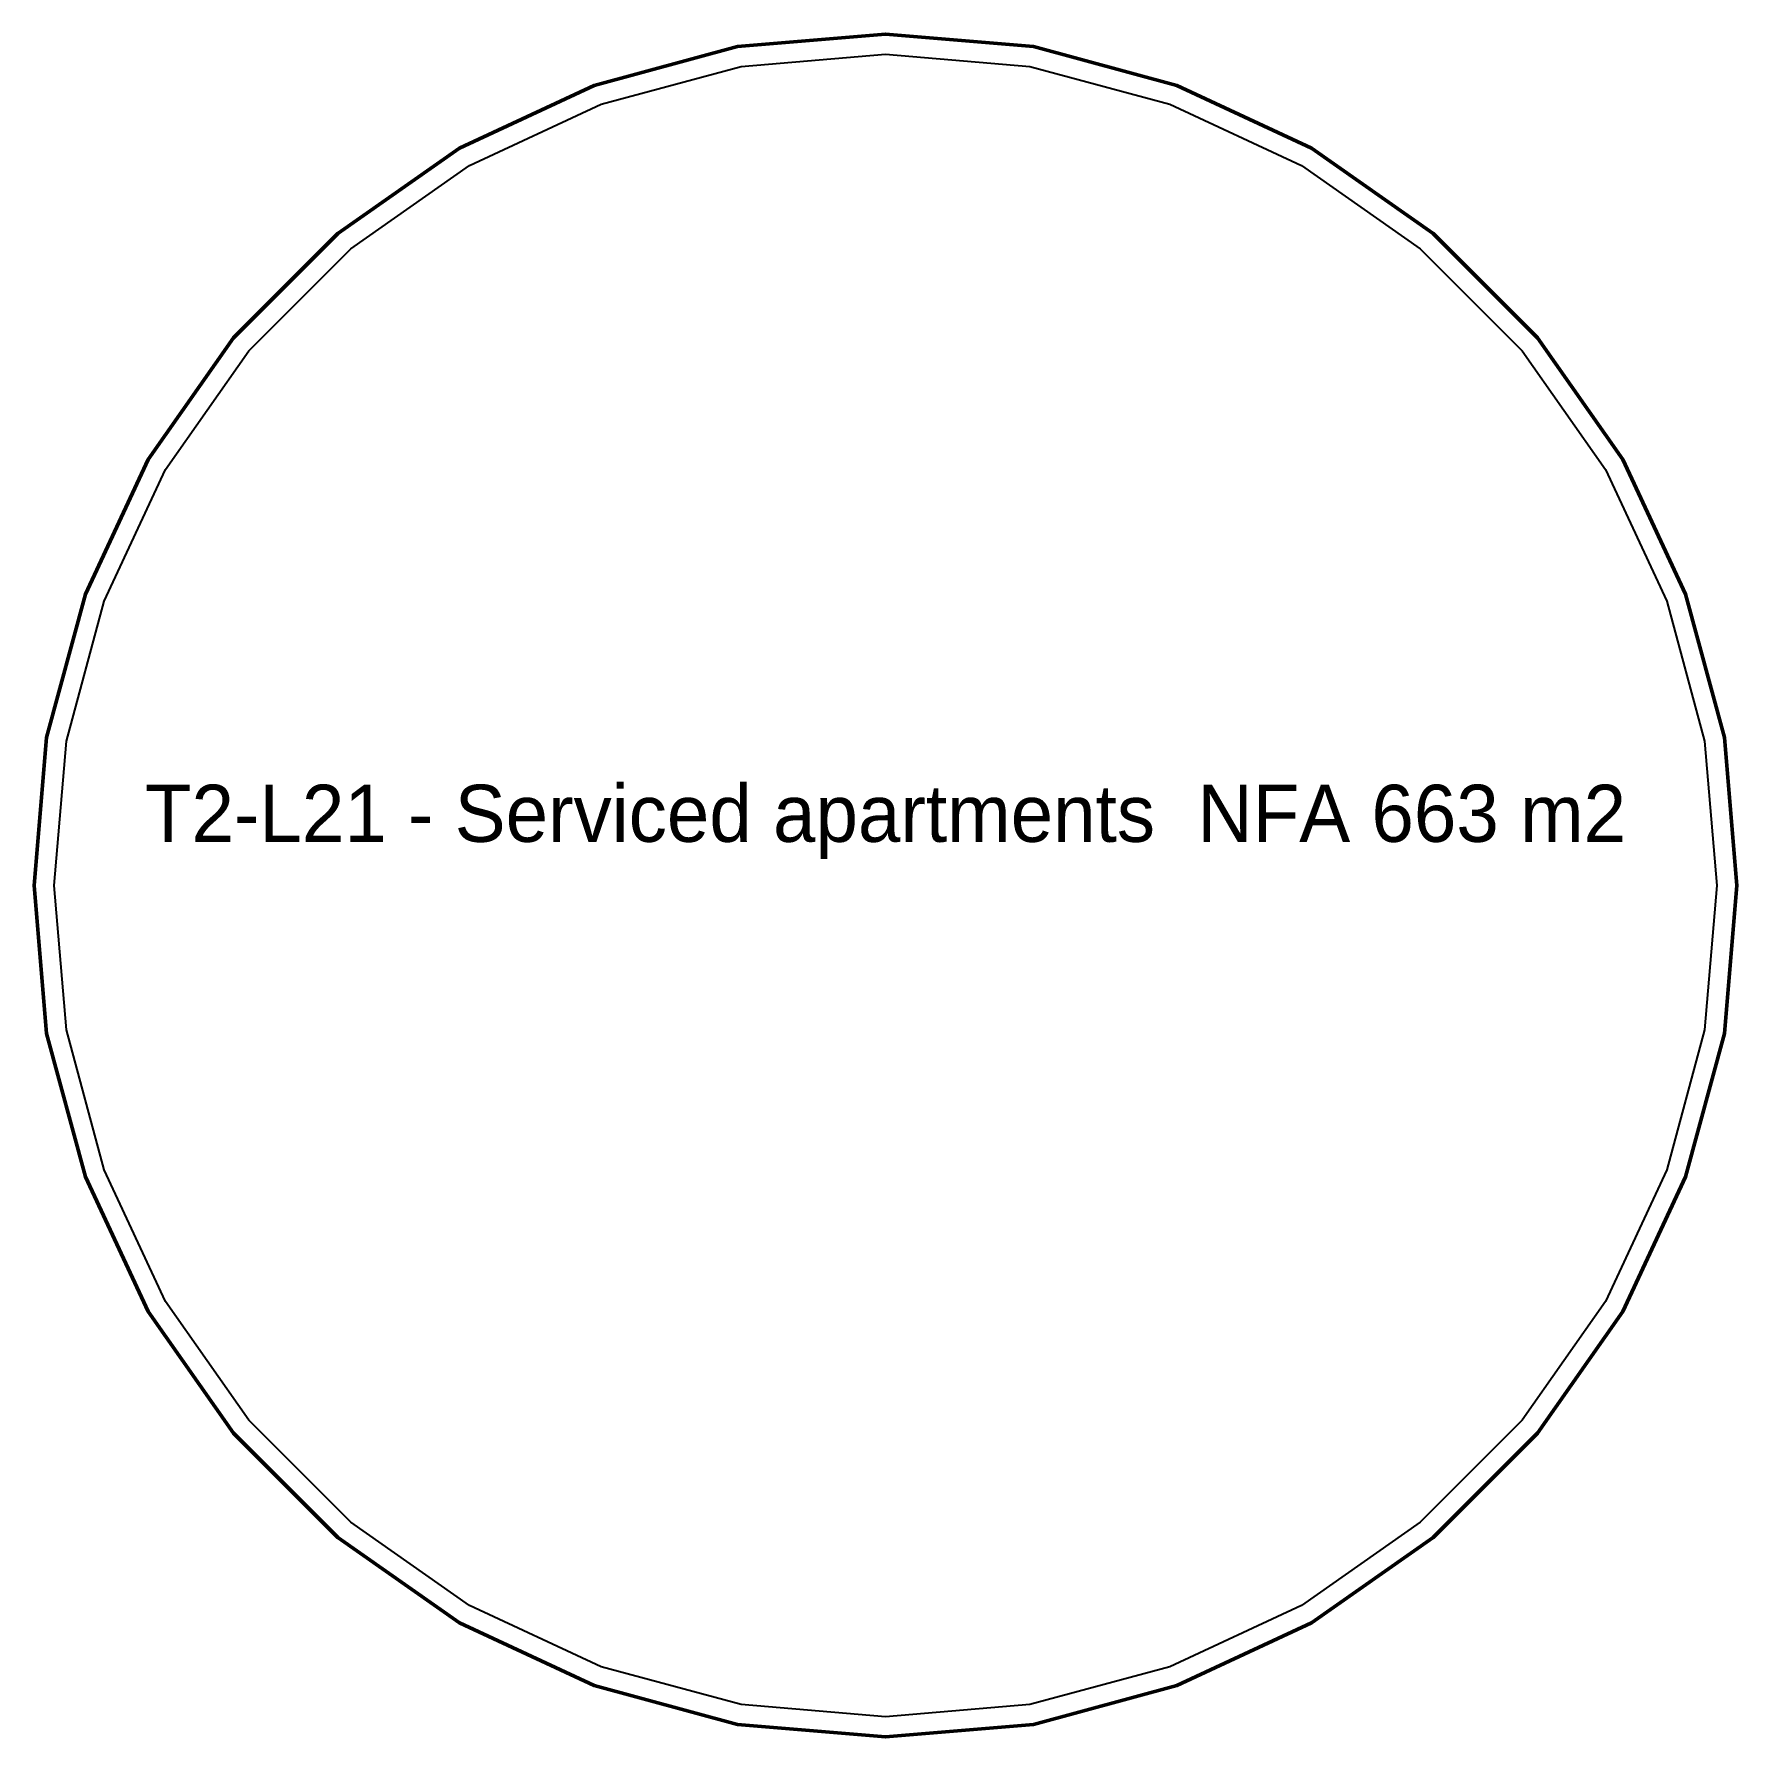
# Model space of a CAD drawing. Header units: metres. Extents: x 48.1 to 77.9, y -41.9 to -12.1.
import ezdxf
from ezdxf.enums import TextEntityAlignment as Align

# ---------------------------------------------------------------- set-up
doc = ezdxf.new("R2010")
doc.units = ezdxf.units.M
doc.layers.add('TEXT', color=250, linetype='Continuous')
doc.layers.add('WALL', color=7, linetype='Continuous')

msp = doc.modelspace()

# ---------------------------------------------------------------- linework, layer by layer
at = {"layer": 'WALL', "lineweight": 50}
msp.add_lwpolyline([(77.91, -27), (77.69, -24.41), (77.01, -21.9), (75.91, -19.54), (74.42, -17.41), (72.59, -15.58), (70.46, -14.09), (68.1, -12.99), (65.59, -12.31), (63, -12.09), (60.41, -12.31), (57.9, -12.99), (55.54, -14.09), (53.41, -15.58), (51.58, -17.41), (50.09, -19.54), (48.99, -21.9), (48.31, -24.41), (48.09, -27), (48.31, -29.59), (48.99, -32.1), (50.09, -34.46), (51.58, -36.59), (53.41, -38.42), (55.54, -39.91), (57.9, -41.01), (60.41, -41.69), (63, -41.91), (65.59, -41.69), (68.1, -41.01), (70.46, -39.91), (72.59, -38.42), (74.42, -36.59), (75.91, -34.46), (77.01, -32.1), (77.69, -29.59)], close=True, dxfattribs=at)
at = {"layer": 'WALL'}
msp.add_lwpolyline([(77.559, -27), (77.344, -29.529), (76.68, -31.979), (75.606, -34.284), (74.151, -36.364), (72.364, -38.151), (70.284, -39.606), (67.979, -40.68), (65.529, -41.344), (63, -41.559), (60.471, -41.344), (58.021, -40.68), (55.716, -39.606), (53.636, -38.151), (51.849, -36.364), (50.394, -34.284), (49.32, -31.979), (48.656, -29.529), (48.441, -27), (48.656, -24.471), (49.32, -22.021), (50.394, -19.716), (51.849, -17.636), (53.636, -15.849), (55.716, -14.394), (58.021, -13.32), (60.471, -12.656), (63, -12.441), (65.529, -12.656), (67.979, -13.32), (70.284, -14.394), (72.364, -15.849), (74.151, -17.636), (75.606, -19.716), (76.68, -22.021), (77.344, -24.471), (77.559, -27)], close=True, dxfattribs=at)

# ---------------------------------------------------------------- texts
at = {"layer": 'TEXT'}
msp.add_text('T2-L21 - Serviced apartments  NFA 663 m2', height=1, dxfattribs=at).set_placement((63, -25.736), align=Align.MIDDLE_CENTER)

doc.saveas('drawing.dxf')
